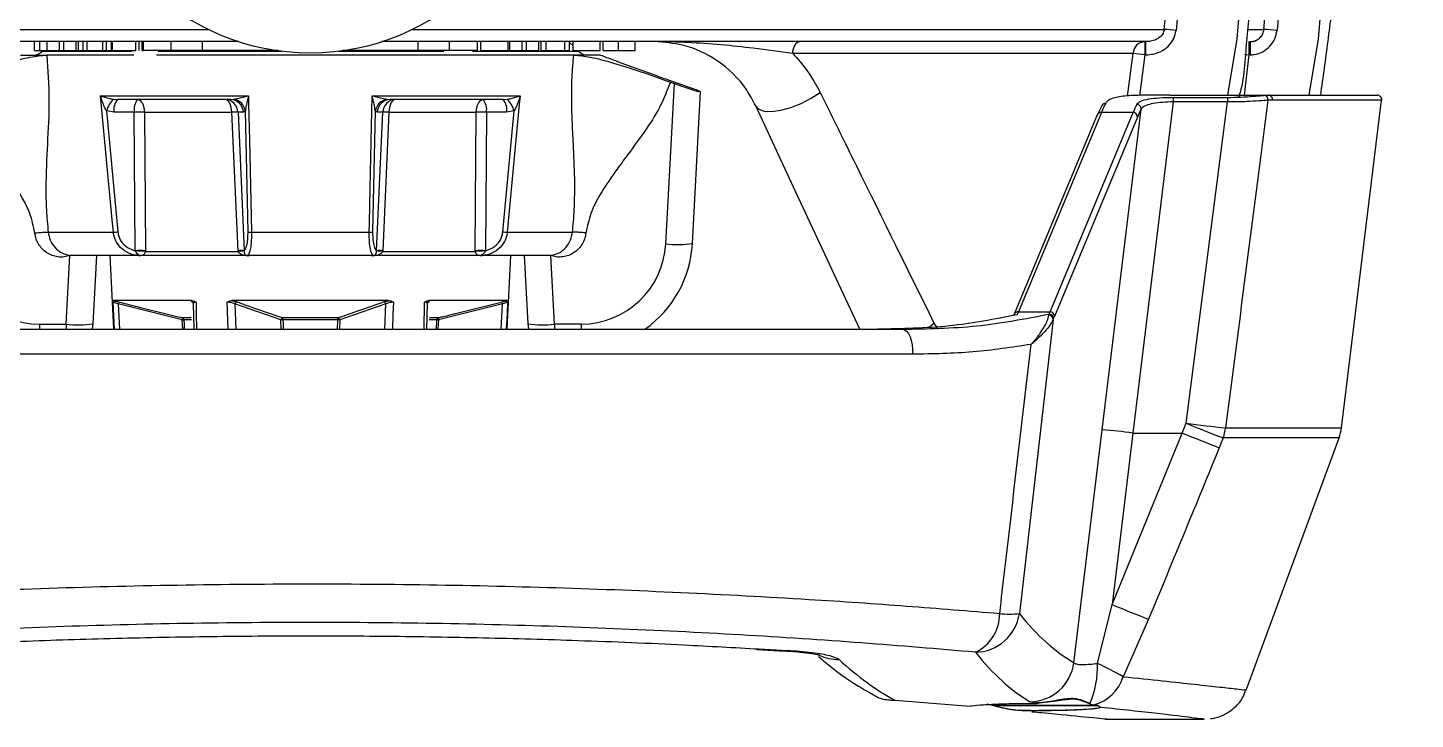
# Model space of a CAD drawing. Extents: x 7 to 113, y 1 to 87.
# Drawn here: x 48.374 to 51.487, y 0.868 to 2.419 of the extents above; entities that cross this region are included whole.
import ezdxf

# ---------------------------------------------------------------- set-up
doc = ezdxf.new("R2010")
doc.units = 0
doc.header["$MEASUREMENT"] = 0
doc.layers.add('OBJECT', color=7, linetype='CONTINUOUS')

msp = doc.modelspace()

# ---------------------------------------------------------------- linework, layer by layer
at = {"layer": 'OBJECT'}
for p, q in [((51.3122, 3.9882), (51.1772, 2.4135)), ((47.0924, 2.4156), (48.7797, 2.4156)), ((49.2369, 2.4156), (50.9242, 2.4156)), ((51.1131, 2.4156), (51.1477, 2.4156)), ((48.8482, 2.3882), (47.1336, 2.3882)), ((48.3893, 2.3682), (48.3893, 2.3882)), ((48.3893, 2.3682), (48.4013, 2.3682)), ((48.4013, 2.3682), (48.4013, 2.3882)), ((48.4013, 2.3682), (48.4179, 2.3682)), ((48.4083, 2.3682), (48.4071, 2.367)), ((48.4071, 2.367), (48.6073, 2.367)), ((48.4179, 2.3682), (48.4179, 2.3882)), ((48.4179, 2.3682), (48.4452, 2.3682)), ((48.4452, 2.3682), (48.4452, 2.3882)), ((48.4452, 2.3682), (48.4556, 2.3682)), ((48.4556, 2.3682), (48.4556, 2.3882)), ((48.4556, 2.3682), (48.4828, 2.3682)), ((48.4828, 2.3682), (48.4828, 2.3882)), ((48.4828, 2.3682), (48.488, 2.3682)), ((48.488, 2.3682), (48.488, 2.3882)), ((48.488, 2.3682), (48.4988, 2.3682)), ((48.4988, 2.3682), (48.4988, 2.3882)), ((48.4988, 2.3682), (48.5076, 2.3682)), ((48.5076, 2.3682), (48.5076, 2.3882)), ((48.5076, 2.3682), (48.5425, 2.3682)), ((48.5425, 2.3682), (48.5425, 2.3882)), ((48.5425, 2.3682), (48.5512, 2.3682)), ((48.5512, 2.3682), (48.5512, 2.3882)), ((48.5512, 2.3682), (48.5621, 2.3682)), ((48.5621, 2.3682), (48.5621, 2.3882)), ((48.5621, 2.3682), (48.5647, 2.3682)), ((48.5647, 2.3682), (48.5647, 2.3882)), ((48.5647, 2.3682), (48.6166, 2.3682)), ((48.6166, 2.3682), (48.6166, 2.3882)), ((48.6244, 2.3682), (48.6244, 2.3882)), ((48.6309, 2.3682), (48.6309, 2.3882)), ((48.6309, 2.3682), (48.6333, 2.3682)), ((48.6333, 2.3882), (48.6333, 2.3682)), ((48.6958, 2.3682), (48.6333, 2.3682)), ((48.6668, 2.367), (48.9454, 2.367)), ((48.6958, 2.3682), (48.6958, 2.3882)), ((48.7663, 2.3682), (48.6958, 2.3682)), ((48.7663, 2.3682), (48.7663, 2.3882)), ((48.936, 2.3682), (48.7663, 2.3682)), ((49.0713, 2.367), (49.308, 2.367)), ((49.2504, 2.3682), (49.0806, 2.3682)), ((50.8831, 2.3882), (49.1684, 2.3882)), ((49.2504, 2.3682), (49.2504, 2.3882)), ((49.3208, 2.3682), (49.2504, 2.3682)), ((49.3208, 2.3682), (49.3208, 2.3882)), ((49.3833, 2.3682), (49.3208, 2.3682)), ((49.3725, 2.367), (49.6095, 2.367)), ((49.3833, 2.3682), (49.3833, 2.3882)), ((49.3909, 2.3682), (49.3909, 2.3882)), ((49.3909, 2.3682), (49.4519, 2.3682)), ((49.4519, 2.3682), (49.4519, 2.3882)), ((49.4559, 2.3682), (49.4559, 2.3882)), ((49.4559, 2.3682), (49.4832, 2.3682)), ((49.4832, 2.3682), (49.4832, 2.3882)), ((49.4832, 2.3682), (49.4936, 2.3682)), ((49.4936, 2.3682), (49.4936, 2.3882)), ((49.4936, 2.3682), (49.5209, 2.3682)), ((49.5209, 2.3682), (49.5209, 2.3882)), ((49.5262, 2.3682), (49.5262, 2.3882)), ((49.5262, 2.3682), (49.5373, 2.3682)), ((49.5373, 2.3682), (49.5373, 2.3882)), ((49.5373, 2.3682), (49.5794, 2.3682)), ((49.5794, 2.3682), (49.5794, 2.3882)), ((49.5794, 2.3682), (49.5898, 2.3682)), ((49.5898, 2.3682), (49.5898, 2.3882)), ((49.5977, 2.3788), (49.5898, 2.3867)), ((49.5977, 2.3682), (49.5977, 2.3882)), ((49.5977, 2.3682), (49.6588, 2.3682)), ((49.6095, 2.367), (49.6083, 2.3682)), ((49.6588, 2.3682), (49.6588, 2.3882)), ((49.6654, 2.3682), (49.6654, 2.3882)), ((49.6995, 2.3682), (49.6995, 2.3882)), ((49.7368, 2.3682), (49.7368, 2.3882)), ((50.8802, 2.3882), (50.8802, 2.3587)), ((50.8831, 2.3587), (50.8831, 2.3882)), ((51.1141, 2.3882), (51.1141, 2.3587)), ((51.1166, 2.3882), (51.1166, 2.3587)), ((48.3583, 2.3582), (48.4172, 2.3582)), ((48.6124, 2.3582), (48.4172, 2.3582)), ((49.5994, 2.3582), (48.663, 2.3582)), ((49.6583, 2.3582), (49.5994, 2.3582)), ((49.7859, 2.3112), (49.708, 2.3395)), ((50.8542, 2.3619), (50.0906, 2.3619)), ((50.8417, 2.2663), (50.8542, 2.3619)), ((50.8802, 2.3587), (50.8683, 2.2675)), ((50.8831, 2.3587), (50.8802, 2.3587)), ((51.1141, 2.3587), (51.1031, 2.2682)), ((51.1166, 2.3587), (51.1141, 2.3587)), ((49.8244, 2.2945), (49.8055, 1.9346)), ((49.816, 2.2975), (49.8244, 2.2945)), ((49.8796, 2.2777), (49.8337, 2.2944)), ((49.8654, 1.9351), (49.8833, 2.2763)), ((49.8796, 2.2763), (49.8796, 2.2777)), ((49.8796, 2.2777), (49.8833, 2.2763)), ((48.5379, 2.267), (48.8693, 2.267)), ((48.5667, 2.259), (48.5758, 2.2582)), ((48.8293, 2.2582), (48.5758, 2.2582)), ((48.8293, 2.2582), (48.8368, 2.259)), ((49.1473, 2.267), (49.4788, 2.267)), ((49.1799, 2.259), (49.1874, 2.2582)), ((49.4409, 2.2582), (49.1874, 2.2582)), ((49.4409, 2.2582), (49.4499, 2.259)), ((50.9441, 2.2531), (50.8538, 1.5102)), ((50.9371, 2.2682), (51.1579, 2.2682)), ((50.9441, 2.2631), (51.0663, 2.2631)), ((50.9441, 2.2631), (50.9441, 2.2531)), ((51.0663, 2.2531), (50.9441, 2.2531)), ((50.9733, 1.5321), (51.0663, 2.2531)), ((51.0663, 2.2631), (51.0663, 2.2531)), ((51.1479, 2.2678), (51.1579, 2.2682)), ((51.1668, 2.257), (51.1568, 2.2566)), ((51.1579, 2.2682), (51.402, 2.2682)), ((51.4119, 2.257), (51.1668, 2.257)), ((51.3217, 1.5217), (51.4119, 2.257)), ((48.568, 2.2298), (48.551, 2.2328)), ((48.551, 2.2328), (48.5765, 1.9616)), ((48.6133, 2.2298), (48.568, 2.2298)), ((48.6156, 1.9193), (48.6133, 2.2298)), ((48.636, 2.2298), (48.8321, 2.2298)), ((48.636, 2.2298), (48.6383, 1.9193)), ((48.8461, 1.9193), (48.8321, 2.2298)), ((48.8461, 2.2298), (48.86, 1.9193)), ((48.8582, 2.2298), (48.8461, 2.2298)), ((48.8626, 2.2328), (48.8582, 2.2298)), ((48.8685, 1.9616), (48.8626, 2.2328)), ((49.154, 2.2328), (49.1481, 1.9616)), ((49.1584, 2.2298), (49.154, 2.2328)), ((49.1566, 1.9193), (49.1706, 2.2298)), ((49.1706, 2.2298), (49.1584, 2.2298)), ((49.1845, 2.2298), (49.1706, 1.9193)), ((49.1845, 2.2298), (49.3806, 2.2298)), ((49.3783, 1.9193), (49.3806, 2.2298)), ((49.4034, 2.2298), (49.4011, 1.9193)), ((49.4486, 2.2298), (49.4034, 2.2298)), ((49.4402, 1.9616), (49.4656, 2.2328)), ((49.4656, 2.2328), (49.4486, 2.2298)), ((50.7738, 2.2239), (50.5876, 1.7768)), ((50.783, 2.2293), (50.5969, 1.7821)), ((50.6679, 1.7821), (50.8541, 2.2293)), ((50.8639, 2.2188), (50.6778, 1.7717)), ((50.8541, 2.2293), (50.783, 2.2293)), ((50.7849, 1.5175), (50.8723, 2.2367)), ((48.4203, 1.9609), (48.5666, 1.9609)), ((48.876, 1.9609), (49.1406, 1.9609)), ((49.4501, 1.9609), (49.5963, 1.9609)), ((48.4604, 1.7546), (48.4685, 1.9086)), ((48.4754, 1.9082), (48.4685, 1.9086)), ((48.6225, 1.9082), (48.4754, 1.9082)), ((48.5283, 1.9082), (48.5203, 1.7551)), ((48.5583, 1.9082), (48.567, 1.7432)), ((48.6158, 1.9188), (48.6156, 1.9193)), ((48.872, 1.9082), (48.6225, 1.9082)), ((48.6383, 1.9193), (48.6383, 1.9177)), ((48.6383, 1.9177), (48.8462, 1.9177)), ((48.8462, 1.9177), (48.8461, 1.9193)), ((48.86, 1.9193), (48.86, 1.9188)), ((49.1447, 1.9082), (48.872, 1.9082)), ((49.3941, 1.9082), (49.1447, 1.9082)), ((49.1566, 1.9188), (49.1566, 1.9193)), ((49.1706, 1.9193), (49.1705, 1.9177)), ((49.1705, 1.9177), (49.3783, 1.9177)), ((49.3783, 1.9177), (49.3783, 1.9193)), ((49.5412, 1.9082), (49.3941, 1.9082)), ((49.4011, 1.9193), (49.4008, 1.9188)), ((49.4497, 1.7432), (49.4583, 1.9082)), ((49.4883, 1.9082), (49.4963, 1.7551)), ((49.5482, 1.9086), (49.5412, 1.9082)), ((49.5563, 1.7546), (49.5482, 1.9086)), ((48.7427, 1.8073), (48.5666, 1.8073)), ((49.1844, 1.8073), (48.8323, 1.8073)), ((49.45, 1.8073), (49.2739, 1.8073)), ((48.5689, 1.7432), (48.5656, 1.8036)), ((48.7211, 1.7642), (48.5772, 1.7998)), ((48.5772, 1.7998), (48.5802, 1.7432)), ((48.7457, 1.8017), (48.7423, 1.8047)), ((48.7458, 1.8012), (48.7466, 1.7432)), ((48.8243, 1.7432), (48.8219, 1.8036)), ((48.9422, 1.7642), (48.8391, 1.7998)), ((48.8391, 1.7998), (48.8413, 1.7432)), ((49.1775, 1.7998), (49.0745, 1.7642)), ((49.1753, 1.7432), (49.1775, 1.7998)), ((49.2637, 1.7432), (49.2646, 1.8036)), ((49.27, 1.7432), (49.2709, 1.8012)), ((49.4395, 1.7998), (49.2956, 1.7642)), ((49.4364, 1.7432), (49.4395, 1.7998)), ((50.5969, 1.7821), (50.6679, 1.7821)), ((50.6655, 1.775), (50.6657, 1.7771)), ((48.4009, 1.7546), (48.4604, 1.7546)), ((48.4009, 1.7546), (48.4009, 1.7432)), ((48.4604, 1.7546), (48.4604, 1.7432)), ((48.7211, 1.7691), (48.7411, 1.7691)), ((48.7219, 1.7432), (48.7211, 1.7642)), ((48.7417, 1.7644), (48.7246, 1.7644)), ((48.9428, 1.7432), (48.9422, 1.7642)), ((48.946, 1.7691), (49.0706, 1.7691)), ((49.0698, 1.7644), (48.9468, 1.7644)), ((49.0692, 1.7432), (49.0698, 1.7644)), ((49.0745, 1.7642), (49.0739, 1.7432)), ((49.292, 1.7644), (49.2752, 1.7644)), ((49.2754, 1.7691), (49.2955, 1.7691)), ((49.2912, 1.7432), (49.292, 1.7644)), ((49.2956, 1.7642), (49.2947, 1.7432)), ((49.6158, 1.7546), (49.5563, 1.7546)), ((49.5563, 1.7546), (49.5563, 1.7432)), ((49.6158, 1.7546), (49.6158, 1.7432)), ((50.3977, 1.7485), (50.4075, 1.757)), ((50.4075, 1.757), (50.416, 1.7432)), ((50.6748, 1.7647), (50.599, 1.1055)), ((50.6756, 1.7665), (50.6748, 1.7647)), ((47.6815, 1.7432), (50.3361, 1.7432)), ((50.3594, 1.6871), (47.6583, 1.6871)), ((50.9644, 1.5102), (50.9733, 1.5321)), ((50.7213, 0.995), (50.7849, 1.5175)), ((50.8538, 1.5102), (50.8071, 1.1255)), ((50.8071, 1.1255), (50.9644, 1.5102)), ((50.8538, 1.5102), (50.9644, 1.5102)), ((51.0566, 1.4994), (51.0476, 1.4774)), ((51.3163, 1.4994), (51.0566, 1.4994)), ((51.0614, 1.5217), (51.3217, 1.5217)), ((51.108, 0.9333), (51.3163, 1.4994)), ((50.7743, 0.9935), (50.8071, 1.1255)), ((50.8888, 1.0927), (50.8319, 0.9636)), ((50.0097, 1.0249), (50.0724, 1.0214)), ((50.0117, 1.0248), (50.0719, 1.0211)), ((50.0149, 1.0258), (50.0787, 1.0223)), ((50.0724, 1.0216), (50.0787, 1.0223)), ((50.3193, 0.9112), (50.4877, 0.8977)), ((50.7569, 0.9031), (50.7663, 0.9004)), ((50.4812, 0.8982), (50.4877, 0.8977)), ((50.4877, 0.8977), (50.4912, 0.8982)), ((50.4914, 0.8982), (50.4912, 0.8982)), ((50.4912, 0.8982), (50.4913, 0.8982)), ((50.4913, 0.8982), (50.4916, 0.8983)), ((50.4914, 0.8982), (50.4916, 0.8983)), ((50.5416, 0.8983), (50.5268, 0.9021)), ((50.5417, 0.8983), (50.5416, 0.8983)), ((50.5417, 0.8983), (50.5418, 0.8982)), ((50.5427, 0.8992), (50.5425, 0.8992)), ((50.5425, 0.8992), (50.7739, 0.8992)), ((50.7745, 0.8992), (50.5427, 0.8992)), ((50.7663, 0.9004), (50.7762, 0.8983)), ((50.7758, 0.8983), (50.7759, 0.8983)), ((50.7763, 0.8982), (50.7762, 0.8983)), ((50.7763, 0.8982), (50.7818, 0.8949)), ((50.7939, 0.8682), (51.0139, 0.8682))]:
    msp.add_line(p, q, dxfattribs=at)
at = {"layer": 'OBJECT', "flags": 128}
for points in [[(51.1477, 2.4156), (51.1528, 2.4754), (51.1734, 2.7145), (51.2312, 3.3887)], [(51.0668, 2.2682), (51.0877, 2.3949), (51.1013, 2.5561)], [(51.2492, 2.2682), (51.2701, 2.3949), (51.2837, 2.5561)], [(50.0906, 2.3619), (50.0912, 2.3672), (50.0922, 2.3722), (50.0937, 2.3767), (50.0957, 2.3807), (50.0979, 2.3839), (50.1004, 2.3863), (50.1031, 2.3877), (50.1058, 2.3882)], [(51.1042, 2.3599), (51.1089, 2.3594), (51.1141, 2.3587)], [(50.0076, 2.2439), (50.0145, 2.2367), (50.0267, 2.2326), (50.0435, 2.2319), (50.0638, 2.2347), (50.0862, 2.2408), (50.1095, 2.2498), (50.132, 2.2611), (50.1524, 2.2739)], [(48.5666, 1.9609), (48.5647, 1.9808), (48.5573, 2.0602), (48.5379, 2.267)], [(48.621, 2.2582), (48.6239, 2.2577), (48.6266, 2.2561), (48.6291, 2.2535), (48.6314, 2.25), (48.6332, 2.2457), (48.6347, 2.2408), (48.6356, 2.2354), (48.636, 2.2298)], [(48.8321, 2.2298), (48.8317, 2.2354), (48.8308, 2.2408), (48.8293, 2.2457), (48.8275, 2.25), (48.8252, 2.2535), (48.8227, 2.2561), (48.82, 2.2577), (48.8171, 2.2582)], [(48.8693, 2.267), (48.8698, 2.2471), (48.8715, 2.1677), (48.876, 1.9609)], [(49.1406, 1.9609), (49.1411, 1.9808), (49.1428, 2.0602), (49.1473, 2.267)], [(49.1995, 2.2582), (49.1967, 2.2577), (49.194, 2.2561), (49.1914, 2.2535), (49.1892, 2.25), (49.1873, 2.2457), (49.1859, 2.2408), (49.185, 2.2354), (49.1845, 2.2298)], [(49.3806, 2.2298), (49.381, 2.2354), (49.382, 2.2408), (49.3834, 2.2457), (49.3853, 2.25), (49.3875, 2.2535), (49.39, 2.2561), (49.3928, 2.2577), (49.3956, 2.2582)], [(49.4788, 2.267), (49.4769, 2.2471), (49.4695, 2.1677), (49.4501, 1.9609)], [(50.2411, 1.7432), (50.1731, 1.8891), (50.0926, 2.0616), (50.0076, 2.2439)], [(48.7521, 1.8036), (48.7525, 1.7773), (48.753, 1.7432)], [(49.1948, 1.8036), (49.1937, 1.7773), (49.1924, 1.7432)], [(49.451, 1.8036), (49.4496, 1.7773), (49.4478, 1.7432)], [(50.587, 1.7744), (50.5873, 1.7758), (50.5876, 1.7768)], [(48.5203, 1.7551), (48.5186, 1.7438), (48.5185, 1.7432)], [(48.7246, 1.7644), (48.725, 1.7544), (48.7255, 1.7432)], [(48.9468, 1.7644), (48.9471, 1.7544), (48.9474, 1.7432)], [(49.4963, 1.7551), (49.498, 1.7438), (49.4982, 1.7432)], [(50.3361, 1.7432), (50.341, 1.7421), (50.3457, 1.7388), (50.35, 1.7335), (50.3537, 1.7263), (50.3565, 1.7177), (50.3585, 1.708), (50.3594, 1.6977), (50.3594, 1.6871)]]:
    msp.add_lwpolyline(points, dxfattribs=at)
at = {"layer": 'OBJECT'}
for centre, radius, start, end in [((49.0083, 2.8882), 0.525, 181.6772, 358.3204), ((50.8603, 1.4429), 0.9748, 84.6873, 86.2414), ((51.1188, 1.8003), 0.616, 84.5641, 87.3089), ((48.3859, 2.3882), 0.03, 270, 315), ((49.6308, 2.3882), 0.03, 225, 270), ((50.8819, 2.3605), 0.0278, 93.4855, 177.167), ((50.7493, 1.3796), 0.9879, 82.3807, 83.9022), ((48.6049, 2.2182), 0.0558, 133.1843, 164.9169), ((48.6009, 2.2361), 0.0335, 138.6466, 190.8416), ((48.6462, 2.2361), 0.0335, 138.6463, 190.842), ((48.8166, 2.2288), 0.0294, 1.9558, 89.0599), ((48.8288, 2.2288), 0.0294, 1.9559, 89.0599), ((48.8312, 2.2276), 0.0318, 9.3442, 79.9187), ((49.1855, 2.2276), 0.0318, 100.0813, 170.6558), ((49.1879, 2.2288), 0.0294, 90.9401, 178.0441), ((49.2, 2.2288), 0.0294, 90.9401, 178.0442), ((49.3705, 2.2361), 0.0335, 349.158, 41.3537), ((49.4157, 2.2361), 0.0335, 349.1584, 41.3534), ((49.4117, 2.2182), 0.0558, 15.0831, 46.8157), ((50.7922, 2.2407), 0.00933, 86.538, 174.4851), ((50.8621, 2.2373), 0.0102, 356.6221, 88.0977), ((51.147, 2.258), 0.00985, 351.8405, 84.8773), ((51.1573, 2.2586), 0.00967, 350.6536, 86.2789), ((51.402, 2.2582), 0.01, 353, 90), ((48.6247, 1.732), 0.4979, 88.692, 91.308), ((48.8391, 2.0525), 0.1774, 87.7452, 92.2548), ((49.1776, 2.0525), 0.1774, 87.7452, 92.2548), ((49.392, 1.732), 0.4979, 88.692, 91.308), ((50.7822, 2.2201), 0.00921, 84.7768, 155.6628), ((50.8537, 2.2191), 0.0102, 358.7661, 87.9102), ((48.5644, 2.0626), 0.1017, 271.2356, 276.8164), ((48.8748, 1.9885), 0.0277, 256.8894, 272.4648), ((49.1418, 1.9885), 0.0277, 267.5352, 283.1106), ((49.4523, 2.0626), 0.1017, 263.1836, 268.7644), ((48.4009, 1.9446), 0.19, 183, 270), ((49.6158, 1.9446), 0.19, 270, 357), ((49.6158, 1.9482), 0.25, 304.9152, 357), ((49.8333, 2.1812), 0.2481, 263.565, 277.4347), ((48.627, 1.4207), 0.4987, 88.694, 91.306), ((48.6101, 1.5814), 0.3374, 85.214, 89.035), ((48.6277, 1.8981), 0.0101, 88.3176, 91.1412), ((48.8531, 1.7417), 0.1777, 87.7486, 92.2514), ((48.9194, 1.1071), 0.8138, 94.1828, 95.1587), ((49.1636, 1.7417), 0.1777, 87.7486, 92.2514), ((49.0973, 1.1071), 0.8138, 84.8413, 85.8172), ((49.3897, 1.4207), 0.4987, 88.694, 91.306), ((49.4065, 1.5814), 0.3374, 90.965, 94.786), ((49.3889, 1.8981), 0.0101, 88.8588, 91.6824), ((48.5714, 1.8023), 0.00629, 336.5495, 21.7221), ((48.7419, 1.8002), 0.00444, 46.8191, 84.7026), ((48.8447, 1.7993), 0.0056, 105.377, 174.1369), ((49.1719, 1.7993), 0.0056, 5.8631, 74.623), ((49.2747, 1.8002), 0.00444, 95.2915, 132.2269), ((49.4452, 1.8023), 0.00629, 158.2779, 203.4505), ((50.596, 1.773), 0.00921, 84.7823, 155.6627), ((50.6646, 1.7648), 0.0102, 359.3429, 85.2505), ((50.6653, 1.7669), 0.0102, 358.1894, 87.9337), ((50.6675, 1.7719), 0.0102, 358.7695, 87.9069), ((48.4882, 2.0012), 0.2482, 263.5674, 277.4323), ((48.7197, 1.7643), 0.00495, 1.0021, 73.1803), ((48.7147, 1.7667), 0.00684, 339.0901, 20.4254), ((48.7143, 1.9373), 0.1732, 272.2411, 273.4135), ((48.9478, 1.7637), 0.00561, 107.915, 174.773), ((48.9496, 1.6287), 0.1358, 91.187, 93.1408), ((48.9365, 1.7651), 0.0103, 356.1211, 22.5023), ((49.0802, 1.7651), 0.0103, 157.4977, 183.8789), ((49.067, 1.6287), 0.1358, 86.8592, 88.813), ((49.0689, 1.7637), 0.00561, 5.227, 72.085), ((49.297, 1.7643), 0.00495, 106.8197, 178.9979), ((49.3023, 1.9373), 0.1732, 266.5865, 267.7589), ((49.3019, 1.7667), 0.00684, 159.5746, 200.9099), ((49.5285, 2.0012), 0.2482, 262.5677, 276.4326), ((51.3942, 4.7057), 3.2013, 262.4457, 264.0333), ((52.2245, 4.5885), 3.3026, 247.7374, 249.2903), ((50.6818, 0.2163), 1.3053, 82.4276, 85.4718), ((52.2184, 4.5711), 3.3078, 247.7219, 249.2712), ((50.9514, 1.5336), 0.1106, 341.9553, 353.81), ((51.2224, 1.5339), 0.1, 339.8, 353), ((52.126, 4.2965), 3.4344, 247.4164, 248.8861), ((50.4595, 1.1049), 0.0955, 295.4101, 0.3892), ((50.499, 1.1196), 0.101, 270.8671, 351.9952), ((50.577, 1.2815), 0.1773, 262.8777, 277.1223), ((50.1926, 1.1), 0.0978, 244.1372, 271.0294), ((50.6217, 1.0079), 0.1004, 270.6216, 352.6578), ((50.5763, 0.9848), 0.1982, 335.6679, 2.532), ((50.4423, 0.2857), 0.7818, 60.1139, 64.8721), ((50.7411, 0.9921), 0.0952, 285.3472, 342.5391), ((50.5416, 0.8992), 0.000928, 274.947, 1.4479), ((50.5417, 0.8992), 0.000935, 275.1354, 2.0553), ((50.7761, 0.8992), 0.000917, 250.1028, 279.2479), ((50.7762, 0.8991), 0.000935, 249.8741, 278.9363), ((50.7818, 0.896), 0.001, 210.4025, 269.9153)]:
    msp.add_arc(centre, radius, start, end, dxfattribs=at)
for centre, major_axis, ratio, start_param, end_param in [((50.7406, 1.7694), (0.0615, 0.4899), 0.120906, 0.285954, 0.412418), ((50.7504, 1.7682), (0.0615, 0.4999), 0.118561, 0.285354, 0.411817), ((50.8215, 1.7682), (0.0615, 0.4999), 0.118561, 0.303558, 0.411817), ((50.8313, 1.767), (0.0615, 0.4899), 0.120906, 0.304159, 0.412418), ((50.6308, 2.2432), (0.0641, 0.4999), 0.123247, 3.518726, 3.554624), ((50.7019, 2.2432), (0.0641, 0.4999), 0.123247, 3.527575, 3.554624), ((50.7117, 2.242), (0.064, 0.5099), 0.120906, 3.526962, 3.554011), ((52.9962, 18.233), (2.1692, 17.275), 0.120906, 3.025129, 3.089578), ((48.3365, 18.2452), (-2.1689, 17.375), 0.120232, 3.002331, 3.056199), ((52.8977, 18.2452), (2.1689, 17.375), 0.120232, 3.024955, 3.089404)]:
    msp.add_ellipse(centre, major_axis=major_axis, ratio=ratio, start_param=start_param, end_param=end_param, dxfattribs=at)
for points, knots in [([(51.0917, 3.9882), (51.0568, 3.5983), (51.0099, 3.0734), (50.9627, 2.5485), (50.9506, 2.4135)], [0, 0, 0, 0, 0.742768, 1, 1, 1, 1]), ([(51.3048, 3.9882), (51.2548, 3.5782), (51.1997, 3.1272), (51.1385, 2.6355), (51.1244, 2.5123), (51.1055, 2.3903), (51.1048, 2.305), (51.0912, 2.2651), (51.0909, 2.2643)], [0, 0, 0, 0, 0.713223, 0.784545, 0.855867, 0.927189, 0.99845, 1, 1, 1, 1]), ([(51.4872, 3.9882), (51.4369, 3.5783), (51.3815, 3.1274), (51.3212, 2.6354), (51.3059, 2.5125), (51.2915, 2.3899), (51.2801, 2.3086), (51.2744, 2.2682)], [0, 0, 0, 0, 0.71491, 0.786401, 0.857892, 0.929384, 1, 1, 1, 1]), ([(50.9242, 2.4156), (50.926, 2.4355), (50.935, 2.5351), (50.9681, 2.9045), (50.9993, 3.254), (51.0234, 3.5238)], [0, 0, 0, 0, 0.053919, 0.269596, 1, 1, 1, 1]), ([(50.9242, 2.4156), (50.9237, 2.4129), (50.923, 2.4098), (50.92, 2.4041), (50.915, 2.3982), (50.9052, 2.3922), (50.8942, 2.3888), (50.8865, 2.3884), (50.8831, 2.3882)], [0, 0, 0, 0, 0.146052, 0.170602, 0.352523, 0.560067, 0.807091, 1, 1, 1, 1]), ([(50.8831, 2.3587), (50.8886, 2.3591), (50.9014, 2.3599), (50.9198, 2.367), (50.9357, 2.3793), (50.947, 2.3951), (50.9494, 2.4074), (50.9506, 2.4135)], [0, 0, 0, 0, 0.173808, 0.403588, 0.609273, 0.804436, 1, 1, 1, 1]), ([(51.1166, 2.3882), (51.1182, 2.3883), (51.1232, 2.3885), (51.1314, 2.3911), (51.1398, 2.3972), (51.1458, 2.4057), (51.1471, 2.4123), (51.1477, 2.4156)], [0, 0, 0, 0, 0.104476, 0.335958, 0.561001, 0.781442, 1, 1, 1, 1]), ([(51.1166, 2.3587), (51.1196, 2.3589), (51.1295, 2.3593), (51.1455, 2.3647), (51.1617, 2.3769), (51.1735, 2.3938), (51.1759, 2.4069), (51.1772, 2.4135)], [0, 0, 0, 0, 0.102079, 0.329727, 0.554104, 0.777028, 1, 1, 1, 1]), ([(49.6654, 2.3682), (49.6666, 2.3682), (49.6691, 2.3682), (49.677, 2.3682), (49.6879, 2.3682), (49.6957, 2.3682), (49.6995, 2.3682)], [0, 0, 0, 0, 0.280746, 0.560277, 0.780035, 1, 1, 1, 1]), ([(49.6995, 2.3682), (49.7056, 2.3682), (49.7147, 2.3682), (49.724, 2.3682), (49.7343, 2.3682), (49.7357, 2.3682), (49.7368, 2.3682)], [0, 0, 0, 0, 0.249373, 0.375041, 0.500925, 1, 1, 1, 1]), ([(50.0906, 2.3619), (50.0615, 2.3658), (49.988, 2.3759), (49.8802, 2.386), (49.806, 2.3882), (49.7813, 2.3882), (49.7811, 2.3882)], [0, 0, 0, 0, 0.303532, 0.768515, 0.997815, 1, 1, 1, 1]), ([(50.0076, 2.2439), (50.0012, 2.256), (49.9793, 2.2973), (49.9259, 2.3476), (49.8533, 2.3826), (49.8022, 2.3866), (49.7811, 2.3882)], [0, 0, 0, 0, 0.139375, 0.476222, 0.783717, 1, 1, 1, 1]), ([(48.2007, 2.2975), (48.223, 2.3054), (48.2676, 2.3212), (48.329, 2.3409), (48.3824, 2.3553), (48.4056, 2.3572), (48.4172, 2.3582)], [0, 0, 0, 0, 0.249632, 0.499591, 0.749407, 1, 1, 1, 1]), ([(48.4172, 2.3582), (48.4195, 2.3244), (48.4241, 2.2548), (48.4178, 2.1572), (48.4145, 2.0782), (48.4155, 2.0122), (48.4187, 1.9777), (48.4203, 1.9609)], [0, 0, 0, 0, 0.239384, 0.4931455, 0.7546117, 0.8802876, 1, 1, 1, 1]), ([(49.5963, 1.9609), (49.5972, 1.969), (49.5989, 1.9859), (49.6015, 2.0272), (49.602, 2.0851), (49.5989, 2.1498), (49.5959, 2.2086), (49.5944, 2.2583), (49.5948, 2.3075), (49.5979, 2.3414), (49.5994, 2.3582)], [0, 0, 0, 0, 0.057193, 0.119846, 0.300985, 0.506489, 0.64207, 0.760177, 0.881304, 1, 1, 1, 1]), ([(49.5994, 2.3582), (49.611, 2.3573), (49.6341, 2.3553), (49.6874, 2.341), (49.7488, 2.3213), (49.7936, 2.3055), (49.816, 2.2975)], [0, 0, 0, 0, 0.2494678, 0.4993196, 0.7491669, 1, 1, 1, 1]), ([(49.708, 2.3395), (49.7014, 2.3419), (49.689, 2.3465), (49.6733, 2.3524), (49.6628, 2.3565), (49.6587, 2.3581), (49.6584, 2.3582), (49.6583, 2.3582)], [0, 0, 0, 0, 0.260689, 0.492161, 0.715637, 0.925667, 1, 1, 1, 1]), ([(50.0906, 2.3619), (50.1017, 2.3495), (50.1254, 2.323), (50.143, 2.291), (50.1524, 2.2739)], [0, 0, 0, 0, 0.468954, 1, 1, 1, 1]), ([(49.8336, 2.2944), (49.8336, 2.2944), (49.8335, 2.2944), (49.8276, 2.2965), (49.8173, 2.3), (49.8029, 2.3051), (49.7917, 2.3091), (49.7859, 2.3112)], [0, 0, 0, 0, 0.142156, 0.343846, 0.549129, 0.762139, 1, 1, 1, 1]), ([(48.39, 1.959), (48.387, 1.9738), (48.3817, 2), (48.3645, 2.0349), (48.3461, 2.0655), (48.3243, 2.0968), (48.2986, 2.1316), (48.27, 2.1699), (48.2413, 2.212), (48.2167, 2.254), (48.2058, 2.2838), (48.2007, 2.2975)], [0, 0, 0, 0, 0.115434, 0.204199, 0.296296, 0.390312, 0.496176, 0.628006, 0.757037, 0.887489, 1, 1, 1, 1]), ([(49.816, 2.2975), (49.8087, 2.2788), (49.7932, 2.2392), (49.757, 2.1841), (49.7224, 2.1374), (49.6947, 2.1001), (49.6753, 2.0725), (49.6556, 2.0411), (49.6359, 2.0042), (49.6297, 1.9738), (49.6267, 1.959)], [0, 0, 0, 0, 0.15382, 0.32546, 0.503781, 0.600006, 0.681858, 0.763122, 0.884544, 1, 1, 1, 1]), ([(49.8244, 2.2945), (49.8283, 2.2931), (49.8392, 2.2893), (49.8559, 2.2836), (49.8713, 2.2787), (49.877, 2.2771), (49.8796, 2.2763)], [0, 0, 0, 0, 0.1688444, 0.4625853, 0.7532239, 1, 1, 1, 1]), ([(50.1524, 2.2739), (50.1795, 2.2189), (50.2665, 2.0424), (50.35, 1.8734), (50.4075, 1.757)], [0, 0, 0, 0, 0.311682, 1, 1, 1, 1]), ([(48.5379, 2.267), (48.5379, 2.267), (48.5409, 2.2659), (48.5474, 2.2638), (48.5568, 2.261), (48.5639, 2.2595), (48.5667, 2.259)], [0, 0, 0, 0, 0.006869, 0.354284, 0.74085, 1, 1, 1, 1]), ([(48.551, 2.2328), (48.5495, 2.2355), (48.5458, 2.2424), (48.5417, 2.254), (48.539, 2.2627), (48.5379, 2.2669), (48.5379, 2.267)], [0, 0, 0, 0, 0.254159, 0.641396, 0.992936, 1, 1, 1, 1]), ([(48.8368, 2.259), (48.8393, 2.2595), (48.8457, 2.261), (48.8568, 2.2638), (48.8652, 2.2659), (48.8693, 2.267), (48.8693, 2.267)], [0, 0, 0, 0, 0.259143, 0.64571, 0.993121, 1, 1, 1, 1]), ([(48.8693, 2.267), (48.8693, 2.2669), (48.8683, 2.2627), (48.8664, 2.254), (48.864, 2.2424), (48.863, 2.2355), (48.8626, 2.2328)], [0, 0, 0, 0, 0.007065, 0.358602, 0.745841, 1, 1, 1, 1]), ([(49.154, 2.2328), (49.1536, 2.2355), (49.1526, 2.2424), (49.1502, 2.254), (49.1483, 2.2627), (49.1473, 2.2669), (49.1473, 2.267)], [0, 0, 0, 0, 0.2541593, 0.6413976, 0.9929352, 1, 1, 1, 1]), ([(49.1473, 2.267), (49.1474, 2.267), (49.1515, 2.2659), (49.1599, 2.2638), (49.1709, 2.261), (49.1773, 2.2595), (49.1799, 2.259)], [0, 0, 0, 0, 0.006879, 0.35429, 0.740857, 1, 1, 1, 1]), ([(49.4499, 2.259), (49.4528, 2.2595), (49.4598, 2.261), (49.4693, 2.2638), (49.4758, 2.2659), (49.4787, 2.267), (49.4788, 2.267)], [0, 0, 0, 0, 0.25915, 0.645716, 0.993131, 1, 1, 1, 1]), ([(49.4788, 2.267), (49.4788, 2.2669), (49.4776, 2.2627), (49.475, 2.254), (49.4708, 2.2424), (49.4671, 2.2355), (49.4656, 2.2328)], [0, 0, 0, 0, 0.007064, 0.358604, 0.745841, 1, 1, 1, 1]), ([(50.9371, 2.2682), (50.9203, 2.2682), (50.8868, 2.2683), (50.8432, 2.2673), (50.8105, 2.2631), (50.7967, 2.2562), (50.7933, 2.2509), (50.7927, 2.25)], [0, 0, 0, 0, 0.235871, 0.47166, 0.709708, 0.951942, 1, 1, 1, 1]), ([(50.8624, 2.2475), (50.8648, 2.2501), (50.8696, 2.2552), (50.8881, 2.2599), (50.9124, 2.2625), (50.9323, 2.2631), (50.9428, 2.2631), (50.9441, 2.2631)], [0, 0, 0, 0, 0.247398, 0.49508, 0.735442, 0.967351, 1, 1, 1, 1]), ([(50.9441, 2.2531), (50.9361, 2.2528), (50.92, 2.2523), (50.8986, 2.2497), (50.8821, 2.2455), (50.8746, 2.2407), (50.8727, 2.2374), (50.8723, 2.2367)], [0, 0, 0, 0, 0.231454, 0.462801, 0.696832, 0.935034, 1, 1, 1, 1]), ([(51.1568, 2.2566), (51.1487, 2.1944), (51.117, 1.9494), (51.0852, 1.7044), (51.0614, 1.5217)], [0, 0, 0, 0, 0.2540305, 1, 1, 1, 1]), ([(51.0663, 2.2631), (51.0764, 2.2633), (51.0968, 2.2636), (51.1239, 2.2656), (51.1401, 2.2671), (51.1464, 2.2677), (51.1479, 2.2678)], [0, 0, 0, 0, 0.301009, 0.601824, 0.907076, 1, 1, 1, 1]), ([(51.1568, 2.2566), (51.1507, 2.2561), (51.1385, 2.2553), (51.1094, 2.2535), (51.0841, 2.2529), (51.0695, 2.253), (51.0663, 2.2531)], [0, 0, 0, 0, 0.302947, 0.605661, 0.913216, 1, 1, 1, 1]), ([(48.5765, 1.9616), (48.5767, 1.9597), (48.5777, 1.9521), (48.5838, 1.9388), (48.5974, 1.9254), (48.6096, 1.9213), (48.6156, 1.9193)], [0, 0, 0, 0, 0.092744, 0.368061, 0.688411, 1, 1, 1, 1]), ([(48.86, 1.9193), (48.8613, 1.9208), (48.8638, 1.924), (48.8666, 1.9337), (48.8685, 1.9465), (48.8685, 1.9565), (48.8685, 1.9616)], [0, 0, 0, 0, 0.255732, 0.511068, 0.755324, 1, 1, 1, 1]), ([(49.1481, 1.9616), (49.1481, 1.9597), (49.148, 1.9521), (49.149, 1.9388), (49.152, 1.9254), (49.1551, 1.9213), (49.1566, 1.9193)], [0, 0, 0, 0, 0.0927449, 0.368062, 0.6884056, 1, 1, 1, 1]), ([(49.4011, 1.9193), (49.4071, 1.9213), (49.4193, 1.9254), (49.4329, 1.9388), (49.4389, 1.9521), (49.4399, 1.9597), (49.4402, 1.9616)], [0, 0, 0, 0, 0.3115895, 0.631939, 0.9072562, 1, 1, 1, 1]), ([(48.39, 1.959), (48.3934, 1.9594), (48.4004, 1.9601), (48.4098, 1.9608), (48.4171, 1.9612), (48.4193, 1.961), (48.4203, 1.9609)], [0, 0, 0, 0, 0.242686, 0.499999, 0.757318, 1, 1, 1, 1]), ([(48.4685, 1.9086), (48.4646, 1.9074), (48.4569, 1.9049), (48.4444, 1.9047), (48.4318, 1.9071), (48.4195, 1.9127), (48.4084, 1.921), (48.3993, 1.9319), (48.3926, 1.9447), (48.3908, 1.9543), (48.39, 1.959)], [0, 0, 0, 0, 0.111767, 0.224799, 0.346483, 0.469718, 0.599495, 0.730091, 0.865351, 1, 1, 1, 1]), ([(48.4203, 1.9609), (48.4215, 1.9548), (48.4239, 1.9422), (48.4343, 1.9261), (48.4493, 1.9133), (48.4618, 1.9102), (48.4685, 1.9086)], [0, 0, 0, 0, 0.227829, 0.470205, 0.720041, 1, 1, 1, 1]), ([(48.6275, 1.9082), (48.6273, 1.9082), (48.6229, 1.9082), (48.6103, 1.9094), (48.5913, 1.9171), (48.5749, 1.9336), (48.5681, 1.9495), (48.5669, 1.9586), (48.5666, 1.9609)], [0, 0, 0, 0, 0.008303, 0.153518, 0.438824, 0.69828, 0.92379, 1, 1, 1, 1]), ([(48.876, 1.9609), (48.876, 1.9549), (48.8761, 1.9428), (48.8746, 1.9274), (48.8721, 1.9156), (48.8691, 1.9094), (48.8669, 1.9082), (48.866, 1.9082), (48.8659, 1.9082)], [0, 0, 0, 0, 0.200874, 0.400025, 0.605989, 0.832566, 0.991709, 1, 1, 1, 1]), ([(49.1507, 1.9082), (49.1507, 1.9082), (49.1498, 1.9082), (49.1474, 1.9094), (49.1439, 1.9171), (49.1412, 1.9336), (49.1405, 1.9495), (49.1406, 1.9586), (49.1406, 1.9609)], [0, 0, 0, 0, 0.008302, 0.153523, 0.438822, 0.698279, 0.92379, 1, 1, 1, 1]), ([(49.4501, 1.9609), (49.4498, 1.9586), (49.4486, 1.9495), (49.4417, 1.9336), (49.4254, 1.9171), (49.4064, 1.9094), (49.3938, 1.9082), (49.3893, 1.9082), (49.3891, 1.9082)], [0, 0, 0, 0, 0.07621, 0.30172, 0.561176, 0.846482, 0.991697, 1, 1, 1, 1]), ([(49.5482, 1.9086), (49.555, 1.9103), (49.5674, 1.9133), (49.5825, 1.9263), (49.5928, 1.9422), (49.5952, 1.955), (49.5963, 1.9609)], [0, 0, 0, 0, 0.2860952, 0.5240542, 0.7787294, 1, 1, 1, 1]), ([(49.6267, 1.959), (49.6258, 1.9543), (49.6241, 1.9448), (49.6174, 1.932), (49.6083, 1.9211), (49.5973, 1.9128), (49.585, 1.9072), (49.5723, 1.9048), (49.5597, 1.9049), (49.552, 1.9074), (49.5482, 1.9086)], [0, 0, 0, 0, 0.133881, 0.269073, 0.399128, 0.52971, 0.652296, 0.774938, 0.887429, 1, 1, 1, 1]), ([(49.6267, 1.959), (49.6233, 1.9594), (49.6162, 1.9601), (49.6068, 1.9608), (49.5995, 1.9612), (49.5974, 1.961), (49.5963, 1.9609)], [0, 0, 0, 0, 0.242686, 0.499999, 0.757318, 1, 1, 1, 1]), ([(48.6275, 1.9082), (48.6276, 1.9082), (48.6277, 1.9082), (48.6278, 1.9082), (48.6278, 1.9082), (48.6279, 1.9082), (48.6279, 1.9082), (48.6277, 1.9082), (48.6268, 1.9083), (48.6244, 1.909), (48.6209, 1.9113), (48.6178, 1.915), (48.6164, 1.9178), (48.6158, 1.9188)], [0, 0, 0, 0, 0.006249, 0.01087, 0.014177, 0.017458, 0.0218, 0.032043, 0.073943, 0.240404, 0.569586, 0.838894, 1, 1, 1, 1]), ([(48.628, 1.9082), (48.6265, 1.9082), (48.6247, 1.9082), (48.6228, 1.9082), (48.6225, 1.9082)], [0, 0, 0, 0, 0.8209, 1, 1, 1, 1]), ([(48.6225, 1.9082), (48.6229, 1.9082), (48.6246, 1.9082), (48.6262, 1.9082), (48.6275, 1.9082)], [0, 0, 0, 0, 0.220718, 1, 1, 1, 1]), ([(48.6383, 1.9177), (48.638, 1.9168), (48.6373, 1.9145), (48.6356, 1.9117), (48.6333, 1.9094), (48.6313, 1.9084), (48.6298, 1.9082), (48.6289, 1.9082), (48.6284, 1.9082), (48.6282, 1.9082), (48.628, 1.9082)], [0, 0, 0, 0, 0.122275, 0.31742, 0.550885, 0.808427, 0.924582, 0.961079, 0.979101, 1, 1, 1, 1]), ([(48.8663, 1.9082), (48.8661, 1.9082), (48.8658, 1.9082), (48.8653, 1.9082), (48.864, 1.9082), (48.8607, 1.9084), (48.856, 1.9094), (48.8511, 1.9117), (48.8476, 1.9145), (48.8466, 1.9168), (48.8462, 1.9177)], [0, 0, 0, 0, 0.02089, 0.038901, 0.075399, 0.191561, 0.449114, 0.682568, 0.877728, 1, 1, 1, 1]), ([(48.86, 1.9188), (48.86, 1.9178), (48.86, 1.9154), (48.8609, 1.9122), (48.8624, 1.9095), (48.864, 1.9085), (48.8649, 1.9083), (48.8654, 1.9082), (48.8655, 1.9082), (48.8656, 1.9082), (48.8657, 1.9082), (48.8658, 1.9082), (48.8659, 1.9082), (48.8659, 1.9082), (48.8659, 1.9082)], [0, 0, 0, 0, 0.1535, 0.380159, 0.626291, 0.875662, 0.967806, 0.976812, 0.980953, 0.984134, 0.9874, 0.990543, 0.996551, 1, 1, 1, 1]), ([(48.8661, 1.9082), (48.8676, 1.9082), (48.8695, 1.9082), (48.8715, 1.9082), (48.872, 1.9082)], [0, 0, 0, 0, 0.773785, 1, 1, 1, 1]), ([(48.872, 1.9082), (48.8716, 1.9082), (48.8697, 1.9082), (48.8678, 1.9082), (48.8663, 1.9082)], [0, 0, 0, 0, 0.179053, 1, 1, 1, 1]), ([(49.1447, 1.9082), (49.1451, 1.9082), (49.1471, 1.9082), (49.1491, 1.9082), (49.1506, 1.9082)], [0, 0, 0, 0, 0.226238, 1, 1, 1, 1]), ([(49.1504, 1.9082), (49.1488, 1.9082), (49.1469, 1.9082), (49.145, 1.9082), (49.1447, 1.9082)], [0, 0, 0, 0, 0.820947, 1, 1, 1, 1]), ([(49.1705, 1.9177), (49.1703, 1.9173), (49.1699, 1.9161), (49.1683, 1.9139), (49.1651, 1.9114), (49.1605, 1.9094), (49.1564, 1.9085), (49.1538, 1.9083), (49.1528, 1.9082), (49.152, 1.9082), (49.1513, 1.9082), (49.1508, 1.9082), (49.1505, 1.9082), (49.1504, 1.9082)], [0, 0, 0, 0, 0.058736, 0.157335, 0.340607, 0.556083, 0.803546, 0.859021, 0.897826, 0.926227, 0.961772, 0.981242, 1, 1, 1, 1]), ([(49.1507, 1.9082), (49.1508, 1.9082), (49.1508, 1.9082), (49.1509, 1.9082), (49.151, 1.9082), (49.1511, 1.9082), (49.1512, 1.9082), (49.1515, 1.9082), (49.1522, 1.9083), (49.1537, 1.909), (49.1555, 1.9113), (49.1566, 1.915), (49.1566, 1.9178), (49.1566, 1.9188)], [0, 0, 0, 0, 0.006253, 0.010875, 0.014162, 0.017461, 0.021804, 0.03203, 0.07395, 0.240402, 0.569569, 0.838898, 1, 1, 1, 1]), ([(49.3886, 1.9082), (49.3885, 1.9082), (49.3882, 1.9082), (49.3878, 1.9082), (49.3873, 1.9082), (49.3869, 1.9082), (49.3864, 1.9083), (49.3851, 1.9085), (49.3834, 1.9094), (49.3813, 1.9114), (49.3796, 1.914), (49.3787, 1.9162), (49.3784, 1.9174), (49.3783, 1.9177)], [0, 0, 0, 0, 0.01877, 0.038241, 0.073801, 0.102203, 0.141004, 0.1965, 0.444, 0.659501, 0.842811, 0.961683, 1, 1, 1, 1]), ([(49.3941, 1.9082), (49.3938, 1.9082), (49.392, 1.9082), (49.3901, 1.9082), (49.3886, 1.9082)], [0, 0, 0, 0, 0.1791, 1, 1, 1, 1]), ([(49.4008, 1.9188), (49.4002, 1.9176), (49.3988, 1.915), (49.3962, 1.9119), (49.3932, 1.9095), (49.3909, 1.9086), (49.3895, 1.9083), (49.3891, 1.9083), (49.3889, 1.9082), (49.3888, 1.9082), (49.3888, 1.9082), (49.3888, 1.9082), (49.3888, 1.9082), (49.3889, 1.9082), (49.389, 1.9082), (49.3891, 1.9082), (49.3891, 1.9082)], [0, 0, 0, 0, 0.195254, 0.405032, 0.631158, 0.871025, 0.919812, 0.95032, 0.968708, 0.974994, 0.981366, 0.984371, 0.988051, 0.991381, 0.998346, 1, 1, 1, 1]), ([(49.3899, 1.9082), (49.3909, 1.9082), (49.3923, 1.9082), (49.3938, 1.9082), (49.3941, 1.9082)], [0, 0, 0, 0, 0.7405925, 1, 1, 1, 1]), ([(48.5656, 1.8036), (48.5656, 1.8037), (48.5658, 1.8048), (48.566, 1.8067), (48.5664, 1.8071), (48.5666, 1.8073)], [0, 0, 0, 0, 0.012929, 0.58205, 1, 1, 1, 1]), ([(48.5666, 1.8073), (48.5678, 1.807), (48.5705, 1.8064), (48.5744, 1.8054), (48.5769, 1.8048), (48.5772, 1.8047)], [0, 0, 0, 0, 0.38363, 0.913375, 1, 1, 1, 1]), ([(48.7423, 1.8047), (48.7419, 1.8052), (48.7411, 1.8062), (48.7422, 1.8069), (48.7427, 1.8073)], [0, 0, 0, 0, 0.552192, 1, 1, 1, 1]), ([(48.7427, 1.8073), (48.7441, 1.8071), (48.7473, 1.8067), (48.7503, 1.8048), (48.752, 1.8037), (48.7521, 1.8036)], [0, 0, 0, 0, 0.41795, 0.987087, 1, 1, 1, 1]), ([(48.8219, 1.8036), (48.8219, 1.8037), (48.8238, 1.8048), (48.8271, 1.8067), (48.8307, 1.8071), (48.8323, 1.8073)], [0, 0, 0, 0, 0.012926, 0.582045, 1, 1, 1, 1]), ([(48.8323, 1.8073), (48.8338, 1.807), (48.8376, 1.8064), (48.8412, 1.8054), (48.843, 1.8048), (48.8432, 1.8047)], [0, 0, 0, 0, 0.383642, 0.913383, 1, 1, 1, 1]), ([(49.1734, 1.8047), (49.1737, 1.8048), (49.1755, 1.8054), (49.179, 1.8064), (49.1828, 1.807), (49.1844, 1.8073)], [0, 0, 0, 0, 0.086617, 0.616358, 1, 1, 1, 1]), ([(49.1844, 1.8073), (49.1859, 1.8071), (49.1896, 1.8067), (49.1929, 1.8048), (49.1947, 1.8037), (49.1948, 1.8036)], [0, 0, 0, 0, 0.417955, 0.987074, 1, 1, 1, 1]), ([(49.2646, 1.8036), (49.2646, 1.8037), (49.2663, 1.8048), (49.2694, 1.8067), (49.2726, 1.8071), (49.2739, 1.8073)], [0, 0, 0, 0, 0.012913, 0.58205, 1, 1, 1, 1]), ([(49.2739, 1.8073), (49.2742, 1.8072), (49.275, 1.8067), (49.2754, 1.8058), (49.2746, 1.805), (49.2743, 1.8047)], [0, 0, 0, 0, 0.165865, 0.685373, 1, 1, 1, 1]), ([(49.4394, 1.8047), (49.4398, 1.8048), (49.4422, 1.8054), (49.4461, 1.8064), (49.4489, 1.807), (49.45, 1.8073)], [0, 0, 0, 0, 0.086625, 0.61637, 1, 1, 1, 1]), ([(49.45, 1.8073), (49.4502, 1.8071), (49.4506, 1.8067), (49.4509, 1.8048), (49.451, 1.8037), (49.451, 1.8036)], [0, 0, 0, 0, 0.41795, 0.987071, 1, 1, 1, 1]), ([(48.5772, 1.7998), (48.5769, 1.7999), (48.575, 1.8006), (48.5718, 1.8017), (48.5683, 1.8029), (48.5662, 1.8035), (48.5658, 1.8036), (48.5656, 1.8036)], [0, 0, 0, 0, 0.045231, 0.320603, 0.582245, 0.835522, 1, 1, 1, 1]), ([(48.5772, 1.8047), (48.5804, 1.8039), (48.5961, 1.7998), (48.644, 1.7876), (48.6888, 1.7768), (48.7211, 1.7691)], [0, 0, 0, 0, 0.065603, 0.328016, 1, 1, 1, 1]), ([(48.745, 1.8035), (48.745, 1.8035), (48.7448, 1.8036), (48.7453, 1.8031), (48.7459, 1.802), (48.7457, 1.8013), (48.7457, 1.8012)], [0, 0, 0, 0, 0.094455, 0.496972, 0.930707, 1, 1, 1, 1]), ([(48.7521, 1.8036), (48.7513, 1.8036), (48.7491, 1.8035), (48.7468, 1.8029), (48.7456, 1.802), (48.7458, 1.8013), (48.7459, 1.8012)], [0, 0, 0, 0, 0.204135, 0.558391, 0.929637, 1, 1, 1, 1]), ([(48.8391, 1.7998), (48.8389, 1.7999), (48.8376, 1.8006), (48.8346, 1.8017), (48.8298, 1.8029), (48.8254, 1.8035), (48.8229, 1.8036), (48.8219, 1.8036)], [0, 0, 0, 0, 0.0452304, 0.3206187, 0.5822493, 0.8355201, 1, 1, 1, 1]), ([(48.8432, 1.8047), (48.8455, 1.8039), (48.8567, 1.7998), (48.8909, 1.7876), (48.923, 1.7768), (48.946, 1.7691)], [0, 0, 0, 0, 0.0656058, 0.3280163, 1, 1, 1, 1]), ([(49.0706, 1.7691), (49.0729, 1.7698), (49.0841, 1.7735), (49.1184, 1.7851), (49.1504, 1.7965), (49.1734, 1.8047)], [0, 0, 0, 0, 0.065604, 0.328017, 1, 1, 1, 1]), ([(49.1948, 1.8036), (49.1938, 1.8036), (49.1913, 1.8035), (49.1869, 1.8029), (49.1821, 1.8017), (49.1791, 1.8006), (49.1777, 1.7999), (49.1775, 1.7998)], [0, 0, 0, 0, 0.1644799, 0.4177507, 0.6793813, 0.9547696, 1, 1, 1, 1]), ([(49.2707, 1.8012), (49.2707, 1.8016), (49.2707, 1.8024), (49.2688, 1.8033), (49.2665, 1.8036), (49.2649, 1.8036), (49.2646, 1.8036)], [0, 0, 0, 0, 0.262464, 0.597161, 0.925266, 1, 1, 1, 1]), ([(49.2743, 1.8047), (49.2734, 1.8039), (49.2723, 1.8029), (49.2712, 1.8019), (49.271, 1.8017)], [0, 0, 0, 0, 0.819035, 1, 1, 1, 1]), ([(49.271, 1.8012), (49.271, 1.8015), (49.2709, 1.8024), (49.2715, 1.8033), (49.2718, 1.8036), (49.2717, 1.8035), (49.2717, 1.8035)], [0, 0, 0, 0, 0.228411, 0.621213, 0.975516, 1, 1, 1, 1]), ([(49.2955, 1.7691), (49.2987, 1.7698), (49.3145, 1.7735), (49.3625, 1.7851), (49.4072, 1.7965), (49.4394, 1.8047)], [0, 0, 0, 0, 0.065602, 0.328016, 1, 1, 1, 1]), ([(49.451, 1.8036), (49.4508, 1.8036), (49.4504, 1.8035), (49.4484, 1.8029), (49.4449, 1.8017), (49.4416, 1.8006), (49.4397, 1.7999), (49.4395, 1.7998)], [0, 0, 0, 0, 0.164478, 0.417755, 0.679397, 0.954769, 1, 1, 1, 1]), ([(50.5939, 1.7755), (50.5436, 1.7657), (50.4423, 1.746), (50.3351, 1.7442), (50.2812, 1.7432)], [0, 0, 0, 0, 0.496643, 1, 1, 1, 1]), ([(50.3361, 1.7432), (50.3923, 1.7442), (50.5052, 1.746), (50.612, 1.7667), (50.6657, 1.7771)], [0, 0, 0, 0, 0.497068, 1, 1, 1, 1]), ([(50.6255, 1.7091), (50.6255, 1.7092), (50.6263, 1.71), (50.6288, 1.7127), (50.6367, 1.7217), (50.6499, 1.7389), (50.662, 1.7603), (50.6645, 1.7708), (50.6655, 1.775)], [0, 0, 0, 0, 0.003812, 0.036465, 0.111775, 0.383704, 0.753032, 1, 1, 1, 1]), ([(50.6748, 1.7647), (50.6724, 1.7603), (50.6664, 1.7491), (50.6486, 1.7291), (50.6329, 1.7152), (50.6265, 1.7099), (50.6256, 1.7092), (50.6255, 1.7091)], [0, 0, 0, 0, 0.291274, 0.731775, 0.961024, 0.995991, 1, 1, 1, 1]), ([(50.6255, 1.7091), (50.5823, 1.7025), (50.4957, 1.6892), (50.4049, 1.6878), (50.3594, 1.6871)], [0, 0, 0, 0, 0.497922, 1, 1, 1, 1]), ([(50.555, 1.1055), (50.5627, 1.1716), (50.5862, 1.3728), (50.6097, 1.574), (50.6255, 1.7091)], [0, 0, 0, 0, 0.328344, 1, 1, 1, 1]), ([(51.0476, 1.4774), (51.0223, 1.4158), (50.9697, 1.2874), (50.9165, 1.1593), (50.8888, 1.0927)], [0, 0, 0, 0, 0.480478, 1, 1, 1, 1]), ([(47.4626, 1.1055), (47.5504, 1.1127), (47.7263, 1.127), (48.0113, 1.1449), (48.3074, 1.1591), (48.6133, 1.1683), (48.9241, 1.1725), (49.235, 1.1714), (49.5417, 1.1648), (49.8407, 1.1534), (50.1095, 1.1388), (50.3484, 1.1226), (50.4862, 1.1112), (50.555, 1.1055)], [0, 0, 0, 0, 0.094729, 0.189754, 0.284474, 0.379253, 0.474339, 0.569114, 0.662863, 0.756911, 0.850666, 0.925332, 1, 1, 1, 1]), ([(50.5005, 1.0186), (50.4164, 1.0257), (50.2481, 1.04), (49.9753, 1.0579), (49.6916, 1.0722), (49.3985, 1.0816), (49.1004, 1.0859), (48.8023, 1.085), (48.5081, 1.0786), (48.2214, 1.0674), (47.9599, 1.0529), (47.7241, 1.0363), (47.5861, 1.0245), (47.5172, 1.0186)], [0, 0, 0, 0, 0.094108, 0.188508, 0.282606, 0.376776, 0.471253, 0.56542, 0.658464, 0.751805, 0.844857, 0.922428, 1, 1, 1, 1]), ([(47.9917, 1.0253), (48.0387, 1.028), (48.1501, 1.0345), (48.3353, 1.0427), (48.5446, 1.0496), (48.7575, 1.054), (48.9701, 1.0558), (49.183, 1.055), (49.3968, 1.0515), (49.6197, 1.0451), (49.8275, 1.0366), (49.9592, 1.029), (50.0149, 1.0258)], [0, 0, 0, 0, 0.0737353, 0.1749054, 0.2790041, 0.3831022, 0.4842782, 0.5854542, 0.6895833, 0.7937128, 0.9128168, 1, 1, 1, 1]), ([(50.0725, 1.0216), (50.0741, 1.0215), (50.0896, 1.0206), (50.1138, 1.0183), (50.1377, 1.0151), (50.1504, 1.0124), (50.1508, 1.0123), (50.1509, 1.0122)], [0, 0, 0, 0, 0.03818, 0.366103, 0.64764, 0.876227, 1, 1, 1, 1]), ([(50.1943, 1.0022), (50.189, 1.005), (50.1783, 1.0105), (50.1365, 1.0178), (50.0977, 1.0208), (50.0787, 1.0223)], [0, 0, 0, 0, 0.336949, 0.673845, 1, 1, 1, 1]), ([(50.1485, 1.009), (50.1538, 1.0045), (50.1833, 0.9789), (50.225, 0.9492), (50.2623, 0.9285), (50.2744, 0.9217)], [0, 0, 0, 0, 0.12852, 0.716422, 1, 1, 1, 1]), ([(50.7213, 0.995), (50.7228, 0.9939), (50.7257, 0.9918), (50.7388, 0.9908), (50.7557, 0.9914), (50.7685, 0.9929), (50.7743, 0.9935)], [0, 0, 0, 0, 0.26233, 0.524833, 0.784589, 1, 1, 1, 1]), ([(50.8319, 0.9636), (50.8624, 0.9604), (50.9234, 0.9542), (50.9953, 0.9464), (51.0517, 0.9402), (51.0878, 0.936), (51.1062, 0.9339), (51.1065, 0.9339), (51.1066, 0.9339)], [0, 0, 0, 0, 0.177514, 0.355029, 0.538783, 0.722538, 0.8848, 1, 1, 1, 1]), ([(50.2744, 0.9217), (50.2747, 0.9215), (50.2836, 0.9148), (50.2996, 0.9121), (50.3145, 0.9111), (50.3191, 0.9112), (50.3193, 0.9112)], [0, 0, 0, 0, 0.020827, 0.706056, 0.989847, 1, 1, 1, 1]), ([(50.4914, 0.8982), (50.4995, 0.8991), (50.5157, 0.9009), (50.5572, 0.9029), (50.5998, 0.9039), (50.6273, 0.9039), (50.6378, 0.9039)], [0, 0, 0, 0, 0.276322, 0.552658, 0.828642, 1, 1, 1, 1]), ([(50.6378, 0.9039), (50.6378, 0.904), (50.63, 0.905), (50.6264, 0.9062), (50.6228, 0.9074)], [0, 0, 0, 0, 0.0080191, 1, 1, 1, 1]), ([(50.756, 0.904), (50.7458, 0.9086), (50.7275, 0.9167), (50.6879, 0.9123), (50.6584, 0.9053), (50.6407, 0.905), (50.6378, 0.9049)], [0, 0, 0, 0, 0.350739, 0.62487, 0.939556, 1, 1, 1, 1]), ([(50.6378, 0.9039), (50.6547, 0.906), (50.6838, 0.9094), (50.7204, 0.916), (50.7431, 0.9091), (50.7534, 0.9046), (50.7569, 0.9031)], [0, 0, 0, 0, 0.356929, 0.612991, 0.870168, 1, 1, 1, 1]), ([(51.028, 0.8696), (51.0304, 0.8699), (51.0403, 0.871), (51.0602, 0.8782), (51.083, 0.8941), (51.1003, 0.9139), (51.1049, 0.9286), (51.1066, 0.9339)], [0, 0, 0, 0, 0.070425, 0.292427, 0.570963, 0.847138, 1, 1, 1, 1]), ([(50.6045, 0.8873), (50.5879, 0.8891), (50.5653, 0.8914), (50.5466, 0.8969), (50.5417, 0.8983)], [0, 0, 0, 0, 0.7368921, 1, 1, 1, 1]), ([(50.5427, 0.8992), (50.5567, 0.8952), (50.5761, 0.8897), (50.5986, 0.8886), (50.6047, 0.8883)], [0, 0, 0, 0, 0.728741, 1, 1, 1, 1]), ([(50.7818, 0.8949), (50.7802, 0.894), (50.777, 0.8922), (50.751, 0.8899), (50.7127, 0.8882), (50.6649, 0.8872), (50.6273, 0.8871), (50.6075, 0.8873), (50.6045, 0.8873)], [0, 0, 0, 0, 0.19324, 0.386487, 0.579566, 0.772391, 0.965025, 1, 1, 1, 1]), ([(50.6047, 0.8883), (50.6216, 0.8882), (50.6553, 0.8881), (50.704, 0.889), (50.7442, 0.8905), (50.7717, 0.8927), (50.7804, 0.8947), (50.7808, 0.8958), (50.7808, 0.8959)], [0, 0, 0, 0, 0.192566, 0.38513, 0.577737, 0.770506, 0.963514, 1, 1, 1, 1]), ([(50.627, 0.8852), (50.6346, 0.8845), (50.6853, 0.8798), (50.7522, 0.8731), (50.7996, 0.8683), (50.7952, 0.8687), (50.7939, 0.8688)], [0, 0, 0, 0, 0.0663868, 0.4436348, 0.8318865, 1, 1, 1, 1]), ([(51.0139, 0.8683), (51.0127, 0.8684), (51.0104, 0.8687), (51.0079, 0.869), (50.9811, 0.8722), (50.9186, 0.8798), (50.8278, 0.8899), (50.7818, 0.8949)], [0, 0, 0, 0, 0.084771, 0.168432, 0.34768, 0.669866, 1, 1, 1, 1])]:
    msp.add_open_spline(points, degree=3, knots=knots, dxfattribs=at)

doc.saveas('drawing.dxf')
